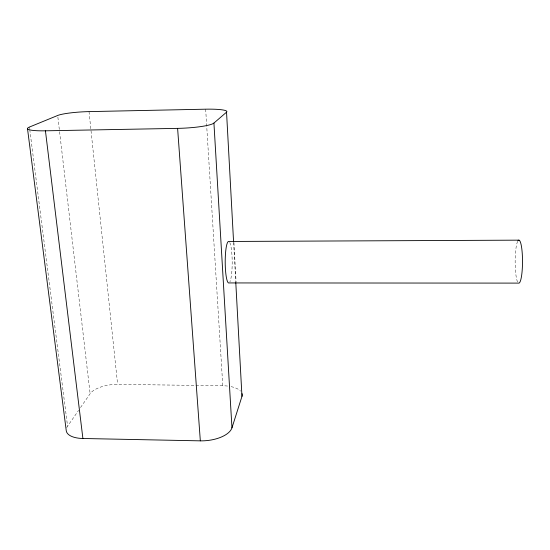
<?xml version="1.0" encoding="UTF-8"?>
<svg xmlns="http://www.w3.org/2000/svg" width="550" height="550" viewBox="0 0 550 550"><rect width="100%" height="100%" fill="white"/><g stroke="black" fill="none" stroke-linecap="round" stroke-linejoin="round"><path stroke-width="0.41" stroke-dasharray="2.75 2.06" d="M66.736 427.742A24.392 11 -9.3 0 1 67.581 426.229L78.609 410.328M80.527 407.557L90.118 393.731A22.468 9.515 -7.9 0 1 117.618 384.368L222.784 385.756A23.382 10.45 -4.5 0 1 228.463 386.176M29.432 127.05L29.652 128.755M29.762 129.608L67.581 426.229M57.881 117.184L59.476 130.845M59.572 131.697L90.118 393.731M89.017 111.609L117.618 384.368M205.666 109.189L222.784 385.756M233.956 242.667L236.094 282.04M233.606 242.309L235.744 281.683M229.756 242.536A20.769 3.486 89.8 0 1 232.189 262.123A20.769 3.486 89.8 0 1 229.893 281.847M231.096 386.636A23.382 10.45 -4.5 0 1 240.577 391.112M517.598 281.978A21.505 3.671 -89.9 0 1 515.158 261.566A21.505 3.671 -89.9 0 1 517.694 241.278"/><path stroke-width="0.82" d="M27.5 128.611L66.254 430.705A24.392 11 -9.3 0 0 82.899 438.494L200.331 440.853A26.991 12.932 -5.4 0 0 231.962 427.838L241.966 396.385A23.382 10.45 -4.5 0 0 242.055 393.649M226.538 112.193A26.104 3.465 -2.7 0 0 205.666 109.189L89.017 111.609A25.059 3.142 -3.6 0 0 57.681 115.479L29.432 127.05A27.445 3.706 -4 0 0 45.437 130.811L177.609 128.37A30.408 4.373 -2.9 0 0 213.929 123.056L226.538 112.193L233.558 241.45M518.952 240.157L228.559 241.464A20.769 3.486 89.8 0 0 225.218 263.23A20.769 3.486 89.8 0 0 229.013 282.934L518.526 283.106A21.505 3.671 -89.9 0 0 522.5 259.882A21.505 3.671 -89.9 0 0 517.997 240.762M45.437 130.811L82.899 438.494M177.609 128.37L200.331 440.853M213.929 123.056L231.962 427.838M235.785 282.542L241.966 396.385"/></g></svg>
